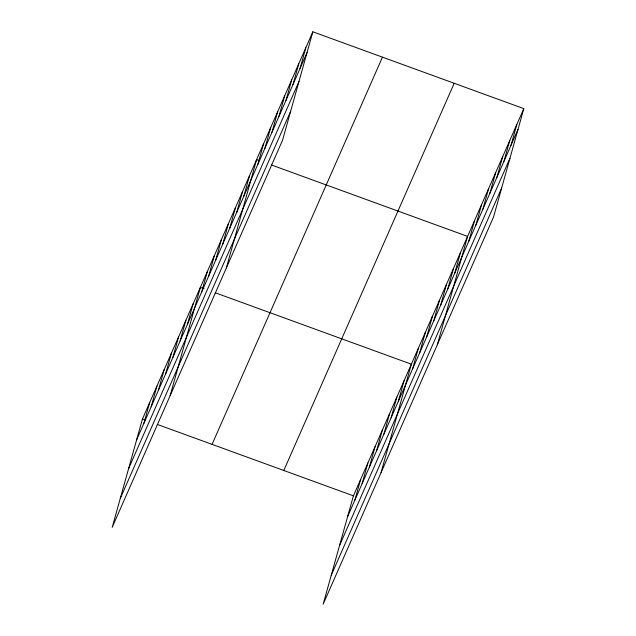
<?xml version="1.0" encoding="UTF-8"?>
<svg xmlns="http://www.w3.org/2000/svg" width="636" height="636" viewBox="0 0 636 636"><rect width="100%" height="100%" fill="white"/><g stroke="black" fill="none" stroke-linecap="round" stroke-linejoin="round"><path stroke-width="0.95" d="M312.84 31.8L142.448 419.005L112.19 527.371L282.583 140.166L312.84 31.8L523.81 108.629L493.552 216.995L323.16 604.2L353.417 495.834L523.81 108.629M143.895 423.298L149.691 402.548M151.137 406.841L156.933 386.092M158.38 390.385L164.175 369.643M165.622 373.928L171.41 353.187M172.865 357.472L178.652 336.73M180.107 341.015L185.895 320.274M187.35 324.559L193.137 303.817M170.122 395.719L200.38 287.361L204.092 288.712M201.62 292.131L207.408 271.381M208.648 276.159L214.435 255.41M215.676 260.188L221.463 239.438M222.703 244.216L228.499 223.467M229.731 228.245L235.527 207.495M236.759 212.273L242.555 191.523M243.787 196.293L249.582 175.552M226.352 267.947L256.61 159.58L259.393 160.59M257.842 164.35L263.638 143.609M264.878 148.379L270.666 127.637M271.906 132.407L277.694 111.658M278.934 116.436L284.721 95.686M285.962 100.464L291.749 79.715M292.989 84.493L298.785 63.743M300.017 68.521L305.813 47.772M354.864 500.127L360.66 479.377M362.107 483.67L367.902 462.921M369.349 467.214L375.145 446.464M376.591 450.757L382.387 430.008M383.834 434.301L389.622 413.551M391.076 417.844L396.864 397.095M398.319 401.388L404.106 380.638M381.091 472.548L411.349 364.182L215.23 292.767M412.589 368.96L418.377 348.21M419.617 352.988L425.405 332.238M426.645 337.016L432.432 316.267M433.673 321.045L439.468 300.295M440.7 305.073L446.496 284.324M447.728 289.094L453.524 268.352M454.756 273.122L460.551 252.381M437.322 344.768L467.579 236.409L271.461 164.986M468.812 241.179L474.607 220.438M475.847 225.208L481.635 204.458M482.875 209.236L488.663 188.487M489.903 193.264L495.69 172.515M496.931 177.293L502.726 156.543M503.958 161.321L509.754 140.572M510.986 145.35L516.782 124.6M136.653 439.754L307.045 52.549M128.583 468.668L298.976 81.464M120.268 498.457L290.66 111.252M212.066 444.365L382.459 57.153M283.799 470.481L454.191 83.276M347.622 516.583L518.014 129.37M339.552 545.497L509.945 158.285M331.237 575.286L501.629 188.081M142.448 419.005L145.231 420.022M157.299 424.419L353.417 495.834"/></g></svg>
